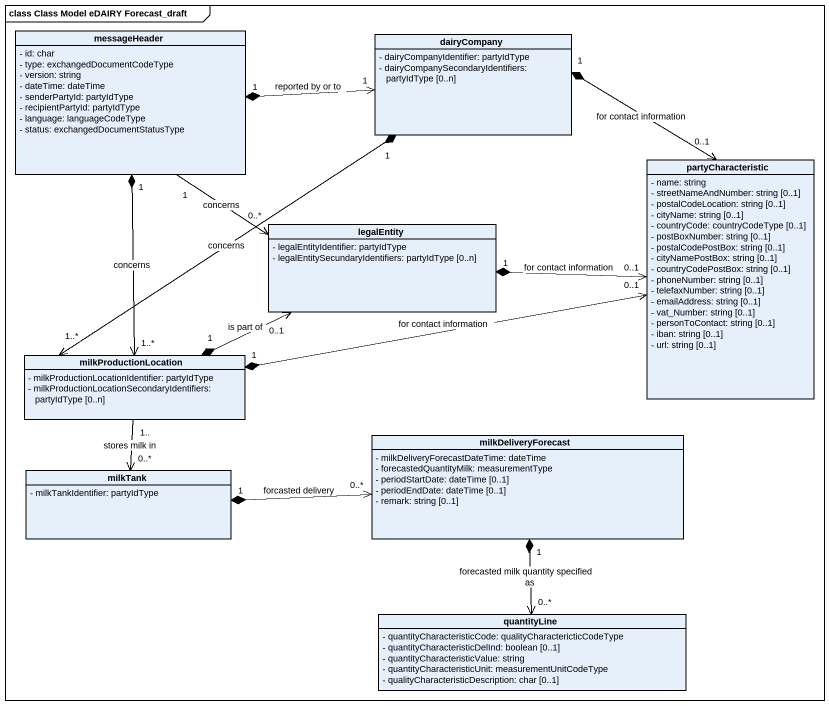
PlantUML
@startuml
mainframe class Class Model eDAIRY Forecast_draft
hide circle
hide empty members
skinparam classAttributeIconSize 0
class messageHeader {
  - id: char
  - type: exchangedDocumentCodeType
  - version: string
  - dateTime: dateTime
  - senderPartyId: partyIdType
  - recipientPartyId: partyIdType
  - language: languageCodeType
  - status: exchangedDocumentStatusType
}
class dairyCompany {
  - dairyCompanyIdentifier: partyIdType
  - dairyCompanySecondaryIdentifiers: partyIdType [0..n]
}
class partyCharacteristic {
  - name: string
  - streetNameAndNumber: string [0..1]
  - postalCodeLocation: string [0..1]
  - cityName: string [0..1]
  - countryCode: countryCodeType [0..1]
  - postBoxNumber: string [0..1]
  - postalCodePostBox: string [0..1]
  - cityNamePostBox: string [0..1]
  - countryCodePostBox: string [0..1]
  - phoneNumber: string [0..1]
  - telefaxNumber: string [0..1]
  - emailAddress: string [0..1]
  - vat_Number: string [0..1]
  - personToContact: string [0..1]
  - iban: string [0..1]
  - url: string [0..1]
}
class legalEntity {
  - legalEntityIdentifier: partyIdType
  - legalEntitySecundaryIdentifiers: partyIdType [0..n]
}
class milkProductionLocation {
  - milkProductionLocationIdentifier: partyIdType
  - milkProductionLocationSecondaryIdentifiers: partyIdType [0..n]
}
class milkDeliveryForecast {
  - milkDeliveryForecastDateTime: dateTime
  - forecastedQuantityMilk: measurementType
  - periodStartDate: dateTime [0..1]
  - periodEndDate: dateTime [0..1]
  - remark: string [0..1]
}
class milkTank {
  - milkTankIdentifier: partyIdType
}
class quantityLine {
  - quantityCharacteristicCode: qualityCharactericticCodeType
  - quantityCharacteristicDelInd: boolean [0..1]
  - quantityCharacteristicValue: string
  - quantityCharacteristicUnit: measurementUnitCodeType
  - qualityCharacteristicDescription: char [0..1]
}
messageHeader "1" *-right-> "1" dairyCompany : reported by or to
messageHeader "1" --> "0..*" legalEntity : concerns
messageHeader "1" *--> "1..*" milkProductionLocation : concerns
dairyCompany "1" *--> "0..1" partyCharacteristic : for contact information
dairyCompany "1" *--> "1..*" milkProductionLocation : concerns
legalEntity "1" *-right-> "0..1" partyCharacteristic : for contact information
milkProductionLocation "1" *-right-> "0..1" partyCharacteristic : for contact information
milkProductionLocation "1" *-right-> "0..1" legalEntity : is part of
milkProductionLocation "1.." --> "0..*" milkTank : stores milk in
milkDeliveryForecast "1" *--> "0..*" quantityLine : forecasted milk quantity specified as
milkTank "1" *-right-> "0..*" milkDeliveryForecast : forcasted delivery
@enduml
